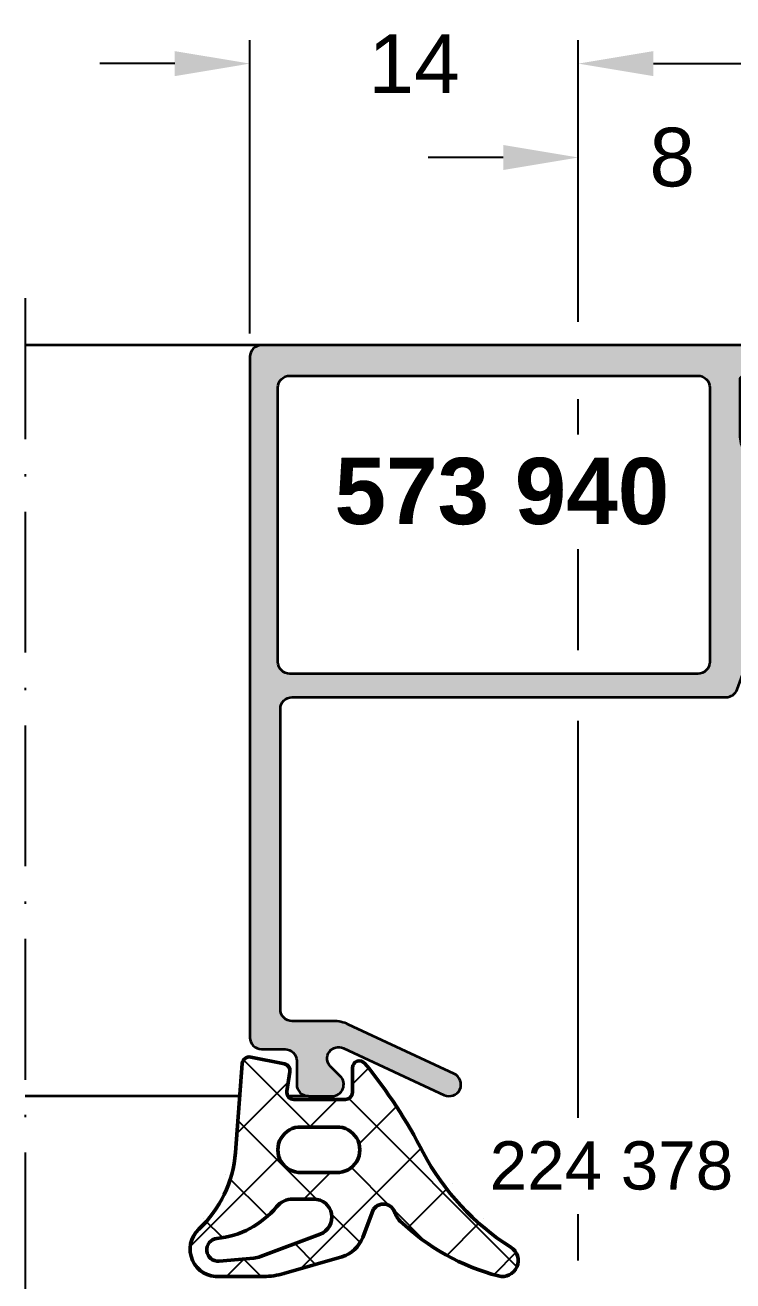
# Model space of a CAD drawing. Header units: millimetres. Extents: x 10 to 192, y 59 to 157.
# Drawn here: x 10.5 to 40.6, y 103.7 to 157.2 of the extents above; entities that cross this region are included whole.
import ezdxf

# ---------------------------------------------------------------- set-up
doc = ezdxf.new("R2010")
doc.units = ezdxf.units.MM
doc.header["$PDMODE"] = 1
doc.header["$PDSIZE"] = -0.001
doc.linetypes.add('ACAD_ISO10W100', pattern=[18, 12, -3, 0, -3])
for name, color, linetype, lineweight in [('S01_Bemaßung', 140, 'Continuous', 25), ('S02_Beschriftung', 40, 'Continuous', 25), ('S03_AL_Kontur', 255, 'Continuous', 35), ('S04_AL_Schraffur', 253, 'Continuous', 25), ('S05_EPDM_Kontur', 31, 'Continuous', 50), ('S06_EPDM_Schraffur', 43, 'Continuous', 25), ('S18_Mittellinie', 10, 'ACAD_ISO10W100', 25)]:
    doc.layers.add(name, color=color, linetype=linetype, lineweight=lineweight)
doc.styles.add('1_1_H_Art', font='arialbd.ttf', dxfattribs={"height": 2.825})
doc.styles.add('1_1_N_Art', font='arial.ttf', dxfattribs={"height": 2.055})
doc.styles.add('Arial', font='arial.ttf')
doc.dimstyles.new('1 zu 1', dxfattribs={"dimtxt": 2.5, "dimasz": 3.2, "dimexe": 1, "dimexo": 1, "dimgap": 1.5, "dimtad": 0, "dimdec": 1, "dimrnd": 0.5, "dimdsep": 46, "dimtxsty": 'Arial', "dimcen": 0, "dimclrd": 256, "dimclre": 256, "dimclrt": 256, "dimadec": 0, "dimazin": 0, "dimtfac": 1, "dimtdec": 1, "dimtofl": 0, "dimtmove": 0, "dimatfit": 1, "dimfxl": 1, "dimtolj": 1, "dimlwd": 25, "dimlwe": 25, "dimarcsym": 0})

# ---------------------------------------------------------------- blocks, each defined once
blk = doc.blocks.new('224378_s_8')
at = {"layer": 'S06_EPDM_Schraffur'}
h = blk.add_hatch(dxfattribs=at)
h.set_pattern_fill('NETZ', color=256, scale=2, angle=45, style=0)
h.set_pattern_definition([(45, (0, 0), (-1.41421, 1.41421), []), (135, (0, 0), (-1.41421, -1.41421), [])])
edge = h.paths.add_edge_path(flags=16)
edge.add_line((-0.165, -8.899), (1.312, -9.029))
edge.add_arc((1.354, -8.549), 0.482, 264.9614, 444.1942)
edge.add_arc((1.788, -4.283), 3.806, 219.7108, 264.1942, ccw=False)
edge.add_arc((-1.832, -7.289), 0.9, 39.7108, 90)
edge.add_line((-1.832, -6.389), (-2.725, -6.389))
edge.add_arc((-2.725, -7.159), 0.77, 90, 249.4472)
edge.add_line((-2.995, -7.88), (-0.454, -8.833))
edge.add_arc((-0.068, -7.803), 1.1, 249.4472, 264.9614)
edge = h.paths.add_edge_path()
edge.add_arc((-7.106, -6.604), 1, 313.9554, 340.5909)
edge.add_arc((-5.69, -7.103), 0.502, 16.2195, 160.5909, ccw=False)
edge.add_line((-5.208, -6.963), (-4.809, -8.023))
edge.add_arc((-3.53, -7.537), 1.368, 200.7948, 253.1264)
edge.add_line((-3.927, -8.847), (-1.45, -9.565))
edge.add_arc((-0.536, -6.217), 3.471, 254.7239, 269.1174)
edge.add_line((-0.589, -9.688), (1.284, -9.687))
edge.add_arc((1.381, -8.526), 1.165, 265.2091, 406.853)
edge.add_arc((5.597, -4.028), 5, 184.374, 226.853, ccw=False)
edge.add_line((0.612, -4.409), (0.321, -0.607))
edge.add_arc((0.022, -0.63), 0.3, 4.374, 101.4394)
edge.add_line((-0.038, -0.336), (-1.474, -0.627))
edge.add_arc((-1.414, -0.921), 0.3, 101.4394, 188.9326)
edge.add_line((-1.711, -0.967), (-1.582, -1.787))
edge.add_arc((-1.869, -1.846), 0.293, -91.1627, 11.6387, ccw=False)
edge.add_line((-1.875, -2.139), (-4.073, -2.139))
edge.add_arc((-4.077, -1.843), 0.296, 180.9849, 270.7575, ccw=False)
edge.add_line((-4.373, -1.848), (-4.373, -0.799))
edge.add_arc((-4.673, -0.799), 0.3, 0, 140.7033)
edge.add_arc((11.512, -14.045), 21.214, 140.7033, 152.9845)
edge.add_arc((-16.925, 0.681), 10.811, 302.4519, 331.9135, ccw=False)
edge.add_arc((-10.761, -9.011), 0.675, 122.4519, 284.5455)
edge.add_arc((-12.962, -0.531), 9.436, 284.5455, 313.9554)
edge = h.paths.add_edge_path(flags=16)
edge.add_line((-2.191, -3.317), (-3.691, -3.317))
edge.add_arc((-3.717, -4.287), 0.97, 88.4549, 271.5451)
edge.add_line((-3.691, -5.257), (-2.191, -5.257))
edge.add_arc((-2.165, -4.287), 0.97, 268.4549, 451.5451)
at = {"layer": 'S05_EPDM_Kontur'}
for points in [[(-6.412, -7.324, 0.116745), (-6.163, -6.936, -0.729021), (-5.208, -6.963), (-4.809, -8.023, 0.232393), (-3.927, -8.847), (-1.45, -9.565, 0.062886), (-0.589, -9.688), (1.284, -9.687, 0.710951), (2.178, -7.676, -0.187502), (0.612, -4.409), (0.321, -0.607, 0.450811), (-0.038, -0.336), (-1.474, -0.627, 0.401456), (-1.711, -0.967), (-1.582, -1.787, -0.481275), (-1.875, -2.139), (-4.073, -2.139, -0.413052), (-4.373, -1.848), (-4.373, -0.799, 0.70479), (-4.905, -0.609, 0.053638), (-7.387, -4.409, -0.129263), (-11.124, -8.441, 0.854787), (-10.592, -9.665, 0.129034)], [(-2.191, -3.317), (-3.691, -3.317, 1.027337), (-3.691, -5.257), (-2.191, -5.257, 1.027337)], [(-0.165, -8.899), (1.312, -9.029, 0.993328), (1.403, -8.069, -0.19657), (-1.14, -6.714, 0.223019), (-1.832, -6.389), (-2.725, -6.389, 0.834998), (-2.995, -7.88), (-0.454, -8.833, 0.067797)]]:
    blk.add_lwpolyline(points, format="xyb", close=True, dxfattribs=at)
blk = doc.blocks.new('244511_s_2')
at = {"layer": 'S06_EPDM_Schraffur'}
h = blk.add_hatch(dxfattribs=at)
h.set_pattern_fill('NETZ', color=256, angle=45)
h.set_pattern_definition([(45, (0, 0), (-0.7071, 0.7071), []), (135, (0, 0), (-0.7071, -0.7071), [])])
h.paths.add_polyline_path([(-0.8, 0.96), (-0.8, -0.96, 2.134375)])
at = {"layer": 'S05_EPDM_Kontur'}
blk.add_lwpolyline([(-0.8, -0.96), (-0.8, 0.96, -2.134375)], format="xyb", close=True, dxfattribs=at)
blk = doc.blocks.new('573940_s')
at = {"layer": 'S04_AL_Schraffur'}
h = blk.add_hatch(color=256, dxfattribs=at)
h.dxf.hatch_style = 1
h.paths.add_polyline_path([(29.5, 22), (0.5, 22, 0.414214), (0, 21.5), (0, 0.5), (0.8, 0.5), (1.4, 1.1), (3.9, 1.1, -0.414214), (4.9, 0.1), (4.9, -2.3, 1), (4.9, -2.7), (5.8, -2.7, 0.414214), (6.3, -2.2), (6.3, 0.1, -0.414214), (6.8, 0.6), (8, 0.6, -0.414214), (8.5, 0.1), (8.5, -1.1, 0.334875), (10.821, -4.177, 0.669137), (12.659, -3.982, -0.187123), (13.1, -3.408, 0.103612), (13.909, -2.652, 0.171016), (13.999, -2.332, 0.745729), (13.1, -2), (12.567, -2, -1.481801), (11.7, 0.15), (14.671, 1.231, 0.315299), (15, 1.701), (15, 20.2, -0.414214), (15.5, 20.7), (28.3, 20.7, -0.414214), (28.8, 20.2), (28.8, 18.44, 0.109518), (28.941, 17.806), (31.047, 13.289, 1), (31.953, 13.711), (29.95, 18.007, -0.8391), (30.736, 18.557), (31.146, 18.146, 0.668179), (32, 18.5), (32, 19.5, 0.414214), (31.5, 20), (30.5, 20, -0.414214), (30, 20.5), (30, 21.5, 0.414214)])
h.paths.add_polyline_path([(14, 20.3), (14, 2.9, -0.414214), (13.5, 2.4), (1.8, 2.4, -0.414214), (1.3, 2.9), (1.3, 20.3, -0.414214), (1.8, 20.8), (13.5, 20.8, -0.414214)], flags=16)
at = {"layer": 'S03_AL_Kontur'}
for points in [[(13.1, -3.408, 0.187123), (12.659, -3.982, -0.669137), (10.821, -4.177, -0.334875), (8.5, -1.1), (8.5, 0.1, 0.414214), (8, 0.6), (6.8, 0.6, 0.414214), (6.3, 0.1), (6.3, -2.2, -0.414214), (5.8, -2.7), (4.9, -2.7, -1), (4.9, -2.3), (4.9, 0.1, 0.414214), (3.9, 1.1), (1.4, 1.1), (0.8, 0.5), (0, 0.5), (0, 21.5, -0.414214), (0.5, 22), (29.5, 22, -0.414214), (30, 21.5), (30, 20.5, 0.414214), (30.5, 20), (31.5, 20, -0.414214), (32, 19.5), (32, 18.5, -0.668179), (31.146, 18.146), (30.736, 18.557, 0.8391), (29.95, 18.007), (31.953, 13.711, -1), (31.047, 13.289), (28.941, 17.806, -0.109518), (28.8, 18.44), (28.8, 20.2, 0.414214), (28.3, 20.7), (15.5, 20.7, 0.414214), (15, 20.2), (15, 1.701, -0.315299), (14.671, 1.231), (11.7, 0.15, 1.481801), (12.567, -2), (13.1, -2, -0.720759), (14, -2.3), (14, -2.365, -0.154347), (13.909, -2.652, -0.103612)], [(13.5, 2.4, 0.414214), (14, 2.9), (14, 20.3, 0.414214), (13.5, 20.8), (1.8, 20.8, 0.414214), (1.3, 20.3), (1.3, 2.9, 0.414214), (1.8, 2.4)]]:
    blk.add_lwpolyline(points, format="xyb", close=True, dxfattribs=at)
at = {"rotation": 180}
blk.add_blockref('244511_s_2', (11.7, -1.1), dxfattribs=at)
blk = doc.blocks.new('*D114')
at = {"layer": 'Defpoints', "color": 0, "transparency": 16777216}
for p in [(34.05, 155.599), (34.05, 103.601), (155.051, 103.601)]:
    blk.add_point(p, dxfattribs=at)
at = {"layer": 'S01_Bemaßung', "lineweight": 25, "transparency": 16777216}
for p, q in [((34.05, 144.599), (34.05, 156.599)), ((155.051, 144.599), (155.051, 156.599)), ((37.25, 155.599), (90.648, 155.599)), ((151.851, 155.599), (98.454, 155.599)), ((34.05, 139.8), (34.05, 141.299)), ((155.051, 139.8), (155.051, 141.299)), ((34.05, 130.599), (34.05, 134.914)), ((155.051, 130.599), (155.051, 134.914)), ((34.05, 110.674), (34.05, 127.599)), ((155.051, 110.674), (155.051, 127.599)), ((34.05, 104.601), (34.05, 106.574)), ((155.051, 104.601), (155.051, 106.574))]:
    blk.add_line(p, q, dxfattribs=at)
at = {"layer": 'S01_Bemaßung', "transparency": 16777216}
for points in [[(37.25, 156.132), (37.25, 155.065), (34.05, 155.599)], [(151.851, 156.132), (151.851, 155.065), (155.051, 155.599)]]:
    blk.add_solid(points, dxfattribs=at)
at = {"layer": 'S01_Bemaßung', "transparency": 16777216, "insert": (94.551, 155.599), "char_height": 2.5, "attachment_point": 5, "style": 'Arial'}
blk.add_mtext('\\A1;121', dxfattribs=at)
blk = doc.blocks.new('*D115')
at = {"layer": 'Defpoints', "color": 0, "transparency": 16777216}
for p in [(20.051, 155.599), (34.051, 143.599), (20.051, 143.099)]:
    blk.add_point(p, dxfattribs=at)
at = {"layer": 'S01_Bemaßung', "lineweight": 25, "transparency": 16777216}
for p, q in [((20.051, 144.099), (20.051, 156.599)), ((34.051, 144.599), (34.051, 156.599)), ((16.851, 155.599), (13.651, 155.599)), ((37.251, 155.599), (40.451, 155.599))]:
    blk.add_line(p, q, dxfattribs=at)
at = {"layer": 'S01_Bemaßung', "transparency": 16777216}
for points in [[(16.851, 156.132), (16.851, 155.065), (20.051, 155.599)], [(37.251, 156.132), (37.251, 155.065), (34.051, 155.599)]]:
    blk.add_solid(points, dxfattribs=at)
at = {"layer": 'S01_Bemaßung', "transparency": 16777216, "insert": (27.051, 155.599), "char_height": 2.5, "attachment_point": 5, "style": 'Arial'}
blk.add_mtext('\\A1;14', dxfattribs=at)
blk = doc.blocks.new('*D117')
at = {"layer": 'Defpoints', "color": 0, "transparency": 16777216}
for p in [(34.051, 151.599), (34.051, 143.599), (42.051, 143.599)]:
    blk.add_point(p, dxfattribs=at)
at = {"layer": 'S01_Bemaßung', "lineweight": 25, "transparency": 16777216}
for p, q in [((34.051, 144.599), (34.051, 152.599)), ((42.051, 144.599), (42.051, 152.599)), ((30.851, 151.599), (27.651, 151.599)), ((45.251, 151.599), (48.451, 151.599))]:
    blk.add_line(p, q, dxfattribs=at)
at = {"layer": 'S01_Bemaßung', "transparency": 16777216}
for points in [[(30.851, 152.132), (30.851, 151.065), (34.051, 151.599)], [(45.251, 152.132), (45.251, 151.065), (42.051, 151.599)]]:
    blk.add_solid(points, dxfattribs=at)
at = {"layer": 'S01_Bemaßung', "transparency": 16777216, "insert": (38.051, 151.599), "char_height": 2.5, "attachment_point": 5, "style": 'Arial'}
blk.add_mtext('\\A1;8', dxfattribs=at)

msp = doc.modelspace()

# ---------------------------------------------------------------- linework, layer by layer
at = {"layer": 'S03_AL_Kontur'}
for p, q in [((20.551, 143.599), (10.473, 143.599)), ((19.623, 111.599), (10.473, 111.599)), ((22.551, 111.599), (21.671, 111.599))]:
    msp.add_line(p, q, dxfattribs=at)
at = {"layer": 'S18_Mittellinie', "ltscale": 0.5}
msp.add_line((10.473, 145.599), (10.473, 66.601), dxfattribs=at)

# ---------------------------------------------------------------- block references
at = {"xscale": -1, "rotation": 90}
msp.add_blockref('573940_s', (42.051, 143.599), dxfattribs=at)
at = {"layer": 'S03_AL_Kontur', "xscale": -1}
msp.add_blockref('224378_s_8', (20.051, 113.601), dxfattribs=at)

# ---------------------------------------------------------------- texts
at = {"layer": 'S02_Beschriftung', "lineweight": 50}
for s, insert, char_height, attachment_point, style in [('573 940', (23.663, 138.8), 2.825, 1, '1_1_H_Art'), ('224 378', (40.651, 109.674), 2.055, 3, '1_1_N_Art')]:
    msp.add_mtext(s, dxfattribs=dict(at, insert=insert, char_height=char_height, attachment_point=attachment_point, style=style))

# ---------------------------------------------------------------- dimensions: what is measured, and where the dimension line sits
at = {"layer": 'S01_Bemaßung'}
for base, p1, p2, picture, middle in [((20.051, 155.599), (34.051, 143.599), (20.051, 143.099), '*D115', (27.051, 155.599)), ((34.05, 155.599), (155.051, 103.601), (34.05, 103.601), '*D114', (94.551, 155.599)), ((34.051, 151.599), (42.051, 143.599), (34.051, 143.599), '*D117', (38.051, 151.599))]:
    dim = msp.add_linear_dim(base=base, p1=p1, p2=p2, dimstyle='1 zu 1', dxfattribs=at)
    dim.commit()
    dim.dimension.update_dxf_attribs({"geometry": picture, "text_midpoint": middle})

doc.saveas('drawing.dxf')
